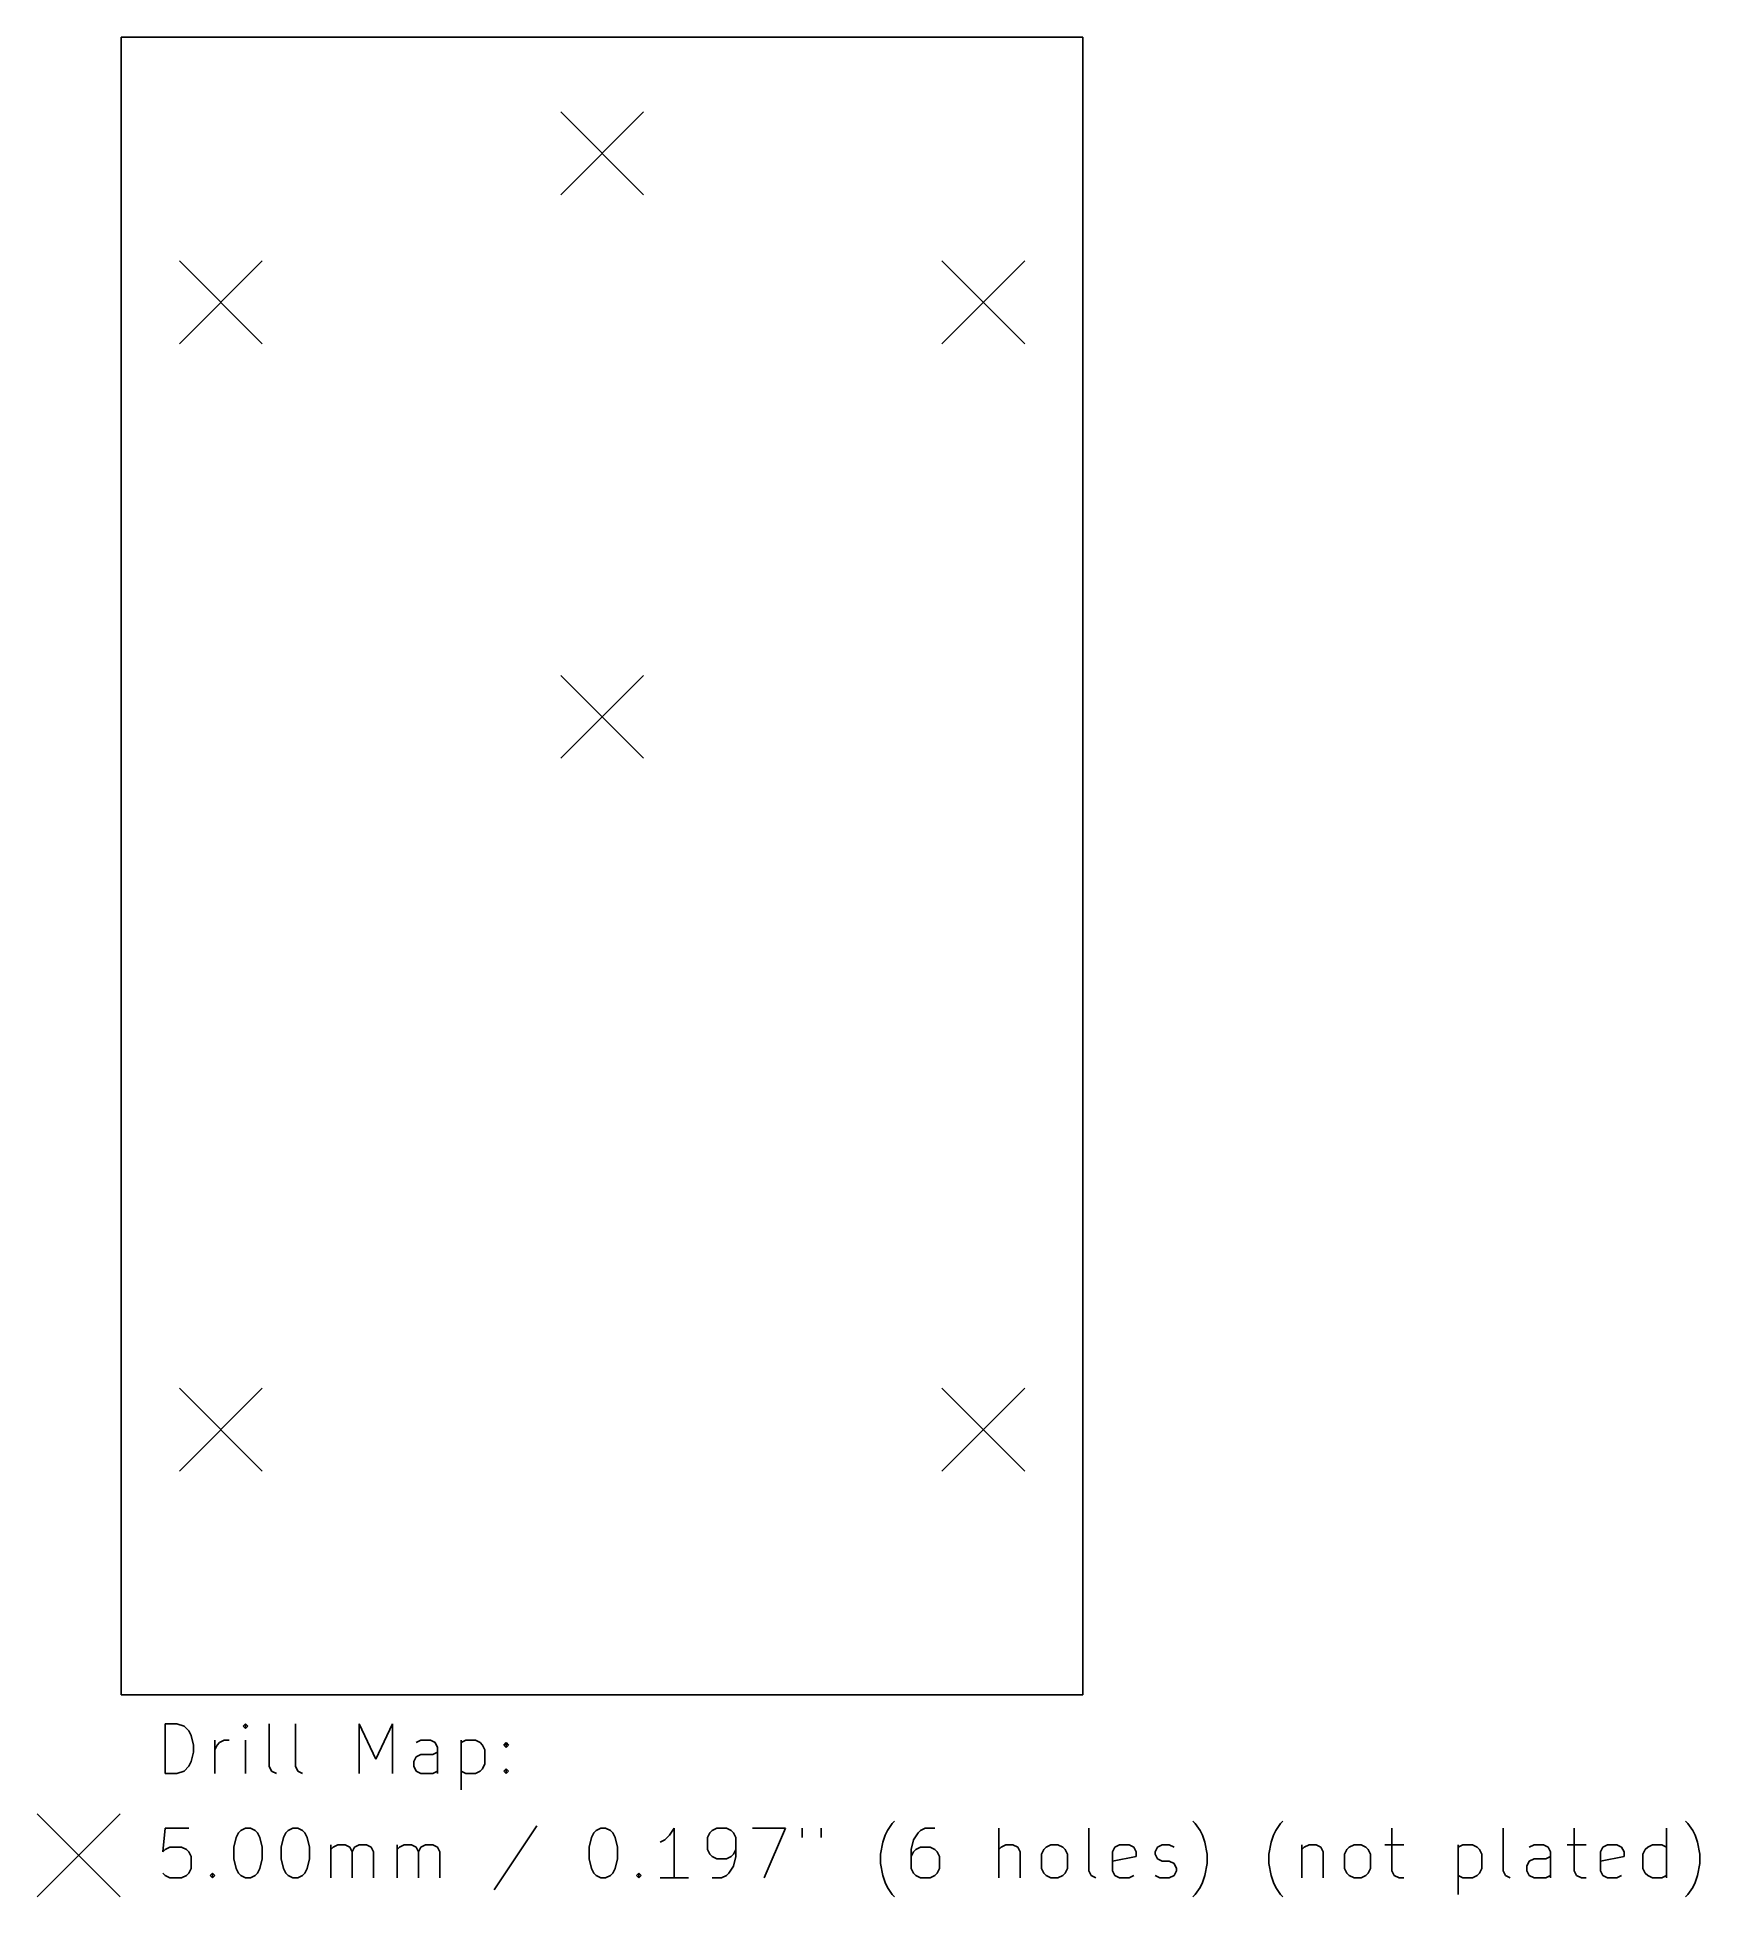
# Model space of a CAD drawing. Extents: x 55 to 155, y -172 to -60.
import ezdxf

# ---------------------------------------------------------------- set-up
doc = ezdxf.new("R2010")
doc.units = 0
doc.header["$MEASUREMENT"] = 0
doc.layers.add('BLACK', color=7, linetype='CONTINUOUS')

msp = doc.modelspace()

# ---------------------------------------------------------------- linework, layer by layer
at = {"layer": 'Black'}
for p, q in [((60, -160), (60, -60)), ((60, -60), (118, -60)), ((118, -60), (118, -160)), ((86.5, -64.5), (91.5, -69.5)), ((91.5, -64.5), (86.5, -69.5)), ((63.5, -73.5), (68.5, -78.5)), ((68.5, -73.5), (63.5, -78.5)), ((109.5, -73.5), (114.5, -78.5)), ((114.5, -73.5), (109.5, -78.5)), ((86.5, -98.5), (91.5, -103.5)), ((91.5, -98.5), (86.5, -103.5)), ((63.5, -141.5), (68.5, -146.5)), ((68.5, -141.5), (63.5, -146.5)), ((109.5, -141.5), (114.5, -146.5)), ((114.5, -141.5), (109.5, -146.5)), ((118, -160), (60, -160)), ((62.6393, -164.732), (62.6393, -161.732)), ((62.6393, -161.732), (63.3536, -161.732)), ((63.3536, -161.732), (63.7821, -161.875)), ((63.7821, -161.875), (64.0679, -162.161)), ((64.0679, -162.161), (64.2107, -162.446)), ((64.2107, -162.446), (64.3536, -163.018)), ((67.4964, -161.732), (67.3536, -161.875)), ((67.3536, -161.875), (67.4964, -162.018)), ((67.6393, -161.875), (67.4964, -161.732)), ((67.4964, -161.732), (67.4964, -162.018)), ((67.4964, -162.018), (67.6393, -161.875)), ((68.925, -164.304), (68.925, -161.732)), ((70.4964, -164.304), (70.4964, -161.732)), ((74.3536, -164.732), (74.3536, -161.732)), ((74.3536, -161.732), (75.3536, -163.875)), ((75.3536, -163.875), (76.3536, -161.732)), ((76.3536, -161.732), (76.3536, -164.732)), ((64.3536, -163.446), (64.2107, -164.018)), ((64.3536, -163.018), (64.3536, -163.446)), ((65.6393, -164.732), (65.6393, -162.732)), ((65.6393, -163.304), (65.7821, -163.018)), ((65.7821, -163.018), (65.925, -162.875)), ((65.925, -162.875), (66.2107, -162.732)), ((66.2107, -162.732), (66.4964, -162.732)), ((67.4964, -164.732), (67.4964, -162.732)), ((77.6393, -164.018), (77.7821, -163.732)), ((78.0679, -162.732), (77.7821, -162.875)), ((77.7821, -163.732), (78.0679, -163.589)), ((78.6393, -162.732), (78.0679, -162.732)), ((78.0679, -163.589), (78.7821, -163.589)), ((78.925, -162.875), (78.6393, -162.732)), ((78.7821, -163.589), (79.0679, -163.446)), ((79.0679, -163.161), (78.925, -162.875)), ((79.0679, -164.732), (79.0679, -163.161)), ((80.4964, -162.732), (80.4964, -165.732)), ((80.4964, -162.875), (80.7821, -162.732)), ((80.7821, -162.732), (81.3536, -162.732)), ((81.3536, -162.732), (81.6393, -162.875)), ((81.6393, -162.875), (81.7821, -163.018)), ((81.7821, -163.018), (81.925, -163.304)), ((81.925, -163.304), (81.925, -164.161)), ((83.0679, -163.018), (83.2107, -162.875)), ((83.2107, -163.161), (83.0679, -163.018)), ((83.2107, -162.875), (83.3536, -163.018)), ((83.2107, -162.875), (83.2107, -163.161)), ((83.3536, -163.018), (83.2107, -163.161)), ((63.3536, -164.732), (62.6393, -164.732)), ((63.7821, -164.589), (63.3536, -164.732)), ((64.0679, -164.304), (63.7821, -164.589)), ((64.2107, -164.018), (64.0679, -164.304)), ((69.0679, -164.589), (68.925, -164.304)), ((69.3536, -164.732), (69.0679, -164.589)), ((70.6393, -164.589), (70.4964, -164.304)), ((70.925, -164.732), (70.6393, -164.589)), ((77.6393, -164.304), (77.6393, -164.018)), ((77.7821, -164.589), (77.6393, -164.304)), ((78.0679, -164.732), (77.7821, -164.589)), ((78.7821, -164.732), (78.0679, -164.732)), ((79.0679, -164.589), (78.7821, -164.732)), ((80.7821, -164.732), (80.4964, -164.589)), ((81.3536, -164.732), (80.7821, -164.732)), ((81.6393, -164.589), (81.3536, -164.732)), ((81.7821, -164.446), (81.6393, -164.589)), ((81.925, -164.161), (81.7821, -164.446)), ((83.0679, -164.589), (83.2107, -164.446)), ((83.2107, -164.732), (83.0679, -164.589)), ((83.2107, -164.446), (83.3536, -164.589)), ((83.2107, -164.446), (83.2107, -164.732)), ((83.3536, -164.589), (83.2107, -164.732)), ((54.925, -167.175), (59.925, -172.175)), ((59.925, -167.175), (54.925, -172.175)), ((62.6393, -168.032), (62.4964, -169.461)), ((64.0679, -168.032), (62.6393, -168.032)), ((67.0679, -168.318), (67.2107, -168.175)), ((67.2107, -168.175), (67.4964, -168.032)), ((67.4964, -168.032), (67.7821, -168.032)), ((67.7821, -168.032), (68.0679, -168.175)), ((68.0679, -168.175), (68.2107, -168.318)), ((69.925, -168.318), (70.0679, -168.175)), ((70.0679, -168.175), (70.3536, -168.032)), ((70.3536, -168.032), (70.6393, -168.032)), ((70.6393, -168.032), (70.925, -168.175)), ((70.925, -168.175), (71.0679, -168.318)), ((85.0679, -167.889), (82.4964, -171.746)), ((88.4964, -168.318), (88.6393, -168.175)), ((88.6393, -168.175), (88.925, -168.032)), ((88.925, -168.032), (89.2107, -168.032)), ((89.2107, -168.032), (89.4964, -168.175)), ((89.4964, -168.175), (89.6393, -168.318)), ((93.3536, -168.032), (93.0679, -168.461)), ((93.3536, -171.032), (93.3536, -168.032)), ((95.6393, -168.175), (95.4964, -168.318)), ((95.925, -168.032), (95.6393, -168.175)), ((96.4964, -168.032), (95.925, -168.032)), ((96.7821, -168.175), (96.4964, -168.032)), ((96.925, -168.318), (96.7821, -168.175)), ((98.0679, -168.032), (100.068, -168.032)), ((100.068, -168.032), (98.7821, -171.032)), ((101.068, -168.032), (101.068, -168.604)), ((102.211, -168.032), (102.211, -168.604)), ((106.068, -168.461), (106.211, -168.175)), ((106.211, -168.175), (106.496, -167.746)), ((106.496, -167.746), (106.639, -167.604)), ((108.211, -168.175), (108.068, -168.318)), ((108.496, -168.032), (108.211, -168.175)), ((109.068, -168.032), (108.496, -168.032)), ((112.925, -171.032), (112.925, -168.032)), ((118.354, -170.604), (118.354, -168.032)), ((124.782, -167.746), (124.639, -167.604)), ((125.068, -168.175), (124.782, -167.746)), ((125.211, -168.461), (125.068, -168.175)), ((129.496, -168.461), (129.639, -168.175)), ((129.639, -168.175), (129.925, -167.746)), ((129.925, -167.746), (130.068, -167.604)), ((136.639, -168.032), (136.639, -170.604)), ((143.354, -170.604), (143.354, -168.032)), ((147.639, -168.032), (147.639, -170.604)), ((153.211, -171.032), (153.211, -168.032)), ((154.496, -167.746), (154.354, -167.604)), ((154.782, -168.175), (154.496, -167.746)), ((154.925, -168.461), (154.782, -168.175)), ((62.4964, -169.461), (62.6393, -169.318)), ((62.6393, -169.318), (62.925, -169.175)), ((62.925, -169.175), (63.6393, -169.175)), ((63.6393, -169.175), (63.925, -169.318)), ((63.925, -169.318), (64.0679, -169.461)), ((66.7821, -169.175), (66.925, -168.604)), ((66.7821, -169.889), (66.7821, -169.175)), ((66.925, -168.604), (67.0679, -168.318)), ((68.2107, -168.318), (68.3536, -168.604)), ((68.3536, -168.604), (68.4964, -169.175)), ((68.4964, -169.175), (68.4964, -169.889)), ((69.6393, -169.175), (69.7821, -168.604)), ((69.6393, -169.889), (69.6393, -169.175)), ((69.7821, -168.604), (69.925, -168.318)), ((71.0679, -168.318), (71.2107, -168.604)), ((71.2107, -168.604), (71.3536, -169.175)), ((71.3536, -169.175), (71.3536, -169.889)), ((72.6393, -171.032), (72.6393, -169.032)), ((72.6393, -169.318), (72.7821, -169.175)), ((72.7821, -169.175), (73.0679, -169.032)), ((73.0679, -169.032), (73.4964, -169.032)), ((73.4964, -169.032), (73.7821, -169.175)), ((73.7821, -169.175), (73.925, -169.461)), ((73.925, -169.461), (74.0679, -169.175)), ((74.0679, -169.175), (74.3536, -169.032)), ((74.3536, -169.032), (74.7821, -169.032)), ((74.7821, -169.032), (75.0679, -169.175)), ((75.0679, -169.175), (75.2107, -169.461)), ((76.6393, -171.032), (76.6393, -169.032)), ((76.6393, -169.318), (76.7821, -169.175)), ((76.7821, -169.175), (77.0679, -169.032)), ((77.0679, -169.032), (77.4964, -169.032)), ((77.4964, -169.032), (77.7821, -169.175)), ((77.7821, -169.175), (77.925, -169.461)), ((77.925, -169.461), (78.0679, -169.175)), ((78.0679, -169.175), (78.3536, -169.032)), ((78.3536, -169.032), (78.7821, -169.032)), ((78.7821, -169.032), (79.0679, -169.175)), ((79.0679, -169.175), (79.2107, -169.461)), ((88.2107, -169.175), (88.3536, -168.604)), ((88.2107, -169.889), (88.2107, -169.175)), ((88.3536, -168.604), (88.4964, -168.318)), ((89.6393, -168.318), (89.7821, -168.604)), ((89.7821, -168.604), (89.925, -169.175)), ((89.925, -169.175), (89.925, -169.889)), ((92.7821, -168.746), (92.4964, -168.889)), ((93.0679, -168.461), (92.7821, -168.746)), ((95.4964, -168.318), (95.3536, -168.604)), ((95.3536, -168.604), (95.3536, -169.318)), ((95.3536, -169.318), (95.4964, -169.604)), ((97.0679, -168.604), (96.925, -168.318)), ((96.925, -169.604), (97.0679, -169.318)), ((97.0679, -169.746), (97.0679, -168.604)), ((105.782, -169.604), (105.925, -168.889)), ((105.925, -168.889), (106.068, -168.461)), ((107.782, -168.746), (107.639, -169.318)), ((107.639, -169.318), (107.639, -170.461)), ((108.068, -168.318), (107.782, -168.746)), ((107.925, -169.318), (107.782, -169.461)), ((108.211, -169.175), (107.925, -169.318)), ((108.782, -169.175), (108.211, -169.175)), ((109.068, -169.318), (108.782, -169.175)), ((109.211, -169.461), (109.068, -169.318)), ((113.068, -169.175), (112.925, -169.318)), ((113.354, -169.032), (113.068, -169.175)), ((113.782, -169.032), (113.354, -169.032)), ((114.068, -169.175), (113.782, -169.032)), ((114.211, -169.461), (114.068, -169.175)), ((115.496, -169.604), (115.639, -169.318)), ((115.639, -169.318), (115.782, -169.175)), ((115.782, -169.175), (116.068, -169.032)), ((116.068, -169.032), (116.496, -169.032)), ((116.496, -169.032), (116.782, -169.175)), ((116.782, -169.175), (116.925, -169.318)), ((116.925, -169.318), (117.068, -169.604)), ((119.782, -169.461), (119.925, -169.175)), ((119.925, -169.175), (120.211, -169.032)), ((120.211, -169.032), (120.782, -169.032)), ((120.782, -169.032), (121.068, -169.175)), ((121.068, -169.175), (121.211, -169.461)), ((122.354, -169.461), (122.496, -169.175)), ((122.496, -169.175), (122.782, -169.032)), ((122.782, -169.032), (123.211, -169.032)), ((123.211, -169.032), (123.496, -169.175)), ((125.354, -168.889), (125.211, -168.461)), ((125.496, -169.604), (125.354, -168.889)), ((129.211, -169.604), (129.354, -168.889)), ((129.354, -168.889), (129.496, -168.461)), ((131.211, -169.032), (131.211, -171.032)), ((131.211, -169.318), (131.354, -169.175)), ((131.354, -169.175), (131.639, -169.032)), ((131.639, -169.032), (132.068, -169.032)), ((132.068, -169.032), (132.354, -169.175)), ((132.354, -169.175), (132.496, -169.461)), ((133.782, -169.604), (133.925, -169.318)), ((133.925, -169.318), (134.068, -169.175)), ((134.068, -169.175), (134.354, -169.032)), ((134.354, -169.032), (134.782, -169.032)), ((134.782, -169.032), (135.068, -169.175)), ((135.068, -169.175), (135.211, -169.318)), ((135.211, -169.318), (135.354, -169.604)), ((136.211, -169.032), (137.354, -169.032)), ((140.639, -169.032), (140.639, -172.032)), ((140.639, -169.175), (140.925, -169.032)), ((140.925, -169.032), (141.496, -169.032)), ((141.496, -169.032), (141.782, -169.175)), ((141.782, -169.175), (141.925, -169.318)), ((141.925, -169.318), (142.068, -169.604)), ((145.211, -169.032), (144.925, -169.175)), ((145.782, -169.032), (145.211, -169.032)), ((146.068, -169.175), (145.782, -169.032)), ((146.211, -169.461), (146.068, -169.175)), ((147.211, -169.032), (148.354, -169.032)), ((149.211, -169.461), (149.354, -169.175)), ((149.354, -169.175), (149.639, -169.032)), ((149.639, -169.032), (150.211, -169.032)), ((150.211, -169.032), (150.496, -169.175)), ((150.496, -169.175), (150.639, -169.461)), ((151.782, -169.604), (151.925, -169.318)), ((151.925, -169.318), (152.068, -169.175)), ((152.068, -169.175), (152.354, -169.032)), ((152.354, -169.032), (152.925, -169.032)), ((152.925, -169.032), (153.211, -169.175)), ((155.068, -168.889), (154.925, -168.461)), ((155.211, -169.604), (155.068, -168.889)), ((64.0679, -169.461), (64.2107, -169.746)), ((64.2107, -170.461), (64.0679, -170.746)), ((64.2107, -169.746), (64.2107, -170.461)), ((66.925, -170.461), (66.7821, -169.889)), ((67.0679, -170.746), (66.925, -170.461)), ((68.3536, -170.461), (68.2107, -170.746)), ((68.4964, -169.889), (68.3536, -170.461)), ((69.7821, -170.461), (69.6393, -169.889)), ((69.925, -170.746), (69.7821, -170.461)), ((71.2107, -170.461), (71.0679, -170.746)), ((71.3536, -169.889), (71.2107, -170.461)), ((73.925, -169.461), (73.925, -171.032)), ((75.2107, -169.461), (75.2107, -171.032)), ((77.925, -169.461), (77.925, -171.032)), ((79.2107, -169.461), (79.2107, -171.032)), ((88.3536, -170.461), (88.2107, -169.889)), ((88.4964, -170.746), (88.3536, -170.461)), ((89.7821, -170.461), (89.6393, -170.746)), ((89.925, -169.889), (89.7821, -170.461)), ((95.4964, -169.604), (95.6393, -169.746)), ((95.6393, -169.746), (95.925, -169.889)), ((95.925, -169.889), (96.4964, -169.889)), ((96.4964, -169.889), (96.7821, -169.746)), ((96.6393, -170.746), (96.925, -170.318)), ((96.7821, -169.746), (96.925, -169.604)), ((96.925, -170.318), (97.0679, -169.746)), ((105.782, -170.175), (105.782, -169.604)), ((105.925, -170.889), (105.782, -170.175)), ((107.782, -169.461), (107.639, -169.746)), ((107.639, -170.461), (107.782, -170.746)), ((109.354, -169.746), (109.211, -169.461)), ((109.211, -170.746), (109.354, -170.461)), ((109.354, -170.461), (109.354, -169.746)), ((114.211, -171.032), (114.211, -169.461)), ((115.496, -170.461), (115.496, -169.604)), ((115.639, -170.746), (115.496, -170.461)), ((117.068, -170.461), (116.925, -170.746)), ((117.068, -169.604), (117.068, -170.461)), ((119.782, -170.604), (119.782, -169.461)), ((121.211, -169.746), (119.782, -170.032)), ((121.211, -169.461), (121.211, -169.746)), ((122.354, -169.604), (122.354, -169.461)), ((122.496, -169.889), (122.354, -169.604)), ((122.782, -170.032), (122.496, -169.889)), ((123.211, -170.032), (122.782, -170.032)), ((123.496, -170.175), (123.211, -170.032)), ((123.639, -170.461), (123.496, -170.175)), ((123.639, -170.604), (123.639, -170.461)), ((125.354, -170.889), (125.496, -170.175)), ((125.496, -170.175), (125.496, -169.604)), ((129.211, -170.175), (129.211, -169.604)), ((129.354, -170.889), (129.211, -170.175)), ((132.496, -169.461), (132.496, -171.032)), ((133.782, -170.461), (133.782, -169.604)), ((133.925, -170.746), (133.782, -170.461)), ((135.354, -170.461), (135.211, -170.746)), ((135.354, -169.604), (135.354, -170.461)), ((142.068, -170.461), (141.925, -170.746)), ((142.068, -169.604), (142.068, -170.461)), ((144.782, -170.318), (144.925, -170.032)), ((144.782, -170.604), (144.782, -170.318)), ((144.925, -170.032), (145.211, -169.889)), ((145.211, -169.889), (145.925, -169.889)), ((145.925, -169.889), (146.211, -169.746)), ((146.211, -171.032), (146.211, -169.461)), ((149.211, -170.604), (149.211, -169.461)), ((150.639, -169.746), (149.211, -170.032)), ((150.639, -169.461), (150.639, -169.746)), ((151.782, -170.461), (151.782, -169.604)), ((151.925, -170.746), (151.782, -170.461)), ((155.068, -170.889), (155.211, -170.175)), ((155.211, -170.175), (155.211, -169.604)), ((62.6393, -170.889), (62.4964, -170.746)), ((62.925, -171.032), (62.6393, -170.889)), ((63.6393, -171.032), (62.925, -171.032)), ((63.925, -170.889), (63.6393, -171.032)), ((64.0679, -170.746), (63.925, -170.889)), ((65.3536, -170.889), (65.4964, -170.746)), ((65.4964, -171.032), (65.3536, -170.889)), ((65.4964, -170.746), (65.6393, -170.889)), ((65.4964, -170.746), (65.4964, -171.032)), ((65.6393, -170.889), (65.4964, -171.032)), ((67.2107, -170.889), (67.0679, -170.746)), ((67.4964, -171.032), (67.2107, -170.889)), ((67.7821, -171.032), (67.4964, -171.032)), ((68.0679, -170.889), (67.7821, -171.032)), ((68.2107, -170.746), (68.0679, -170.889)), ((70.0679, -170.889), (69.925, -170.746)), ((70.3536, -171.032), (70.0679, -170.889)), ((70.6393, -171.032), (70.3536, -171.032)), ((70.925, -170.889), (70.6393, -171.032)), ((71.0679, -170.746), (70.925, -170.889)), ((88.6393, -170.889), (88.4964, -170.746)), ((88.925, -171.032), (88.6393, -170.889)), ((89.2107, -171.032), (88.925, -171.032)), ((89.4964, -170.889), (89.2107, -171.032)), ((89.6393, -170.746), (89.4964, -170.889)), ((91.0679, -170.889), (91.2107, -170.746)), ((91.2107, -171.032), (91.0679, -170.889)), ((91.2107, -170.746), (91.3536, -170.889)), ((91.2107, -170.746), (91.2107, -171.032)), ((91.3536, -170.889), (91.2107, -171.032)), ((94.2107, -171.032), (92.4964, -171.032)), ((95.6393, -171.032), (96.2107, -171.032)), ((96.2107, -171.032), (96.4964, -170.889)), ((96.4964, -170.889), (96.6393, -170.746)), ((106.068, -171.318), (105.925, -170.889)), ((106.211, -171.604), (106.068, -171.318)), ((106.496, -172.032), (106.211, -171.604)), ((107.782, -170.746), (107.925, -170.889)), ((107.925, -170.889), (108.211, -171.032)), ((108.211, -171.032), (108.782, -171.032)), ((108.782, -171.032), (109.068, -170.889)), ((109.068, -170.889), (109.211, -170.746)), ((115.782, -170.889), (115.639, -170.746)), ((116.068, -171.032), (115.782, -170.889)), ((116.496, -171.032), (116.068, -171.032)), ((116.782, -170.889), (116.496, -171.032)), ((116.925, -170.746), (116.782, -170.889)), ((118.496, -170.889), (118.354, -170.604)), ((118.782, -171.032), (118.496, -170.889)), ((119.925, -170.889), (119.782, -170.604)), ((120.211, -171.032), (119.925, -170.889)), ((120.782, -171.032), (120.211, -171.032)), ((121.068, -170.889), (120.782, -171.032)), ((122.354, -170.889), (122.639, -171.032)), ((122.639, -171.032), (123.211, -171.032)), ((123.211, -171.032), (123.496, -170.889)), ((123.496, -170.889), (123.639, -170.604)), ((124.782, -172.032), (125.068, -171.604)), ((125.068, -171.604), (125.211, -171.318)), ((125.211, -171.318), (125.354, -170.889)), ((129.496, -171.318), (129.354, -170.889)), ((129.639, -171.604), (129.496, -171.318)), ((129.925, -172.032), (129.639, -171.604)), ((134.068, -170.889), (133.925, -170.746)), ((134.354, -171.032), (134.068, -170.889)), ((134.782, -171.032), (134.354, -171.032)), ((135.068, -170.889), (134.782, -171.032)), ((135.211, -170.746), (135.068, -170.889)), ((136.639, -170.604), (136.782, -170.889)), ((136.782, -170.889), (137.068, -171.032)), ((137.068, -171.032), (137.354, -171.032)), ((140.925, -171.032), (140.639, -170.889)), ((141.496, -171.032), (140.925, -171.032)), ((141.782, -170.889), (141.496, -171.032)), ((141.925, -170.746), (141.782, -170.889)), ((143.496, -170.889), (143.354, -170.604)), ((143.782, -171.032), (143.496, -170.889)), ((144.925, -170.889), (144.782, -170.604)), ((145.211, -171.032), (144.925, -170.889)), ((145.925, -171.032), (145.211, -171.032)), ((146.211, -170.889), (145.925, -171.032)), ((147.639, -170.604), (147.782, -170.889)), ((147.782, -170.889), (148.068, -171.032)), ((148.068, -171.032), (148.354, -171.032)), ((149.354, -170.889), (149.211, -170.604)), ((149.639, -171.032), (149.354, -170.889)), ((150.211, -171.032), (149.639, -171.032)), ((150.496, -170.889), (150.211, -171.032)), ((152.068, -170.889), (151.925, -170.746)), ((152.354, -171.032), (152.068, -170.889)), ((152.925, -171.032), (152.354, -171.032)), ((153.211, -170.889), (152.925, -171.032)), ((154.496, -172.032), (154.782, -171.604)), ((154.782, -171.604), (154.925, -171.318)), ((154.925, -171.318), (155.068, -170.889)), ((106.639, -172.175), (106.496, -172.032)), ((124.639, -172.175), (124.782, -172.032)), ((130.068, -172.175), (129.925, -172.032)), ((154.354, -172.175), (154.496, -172.032))]:
    msp.add_line(p, q, dxfattribs=at)

doc.saveas('drawing.dxf')
